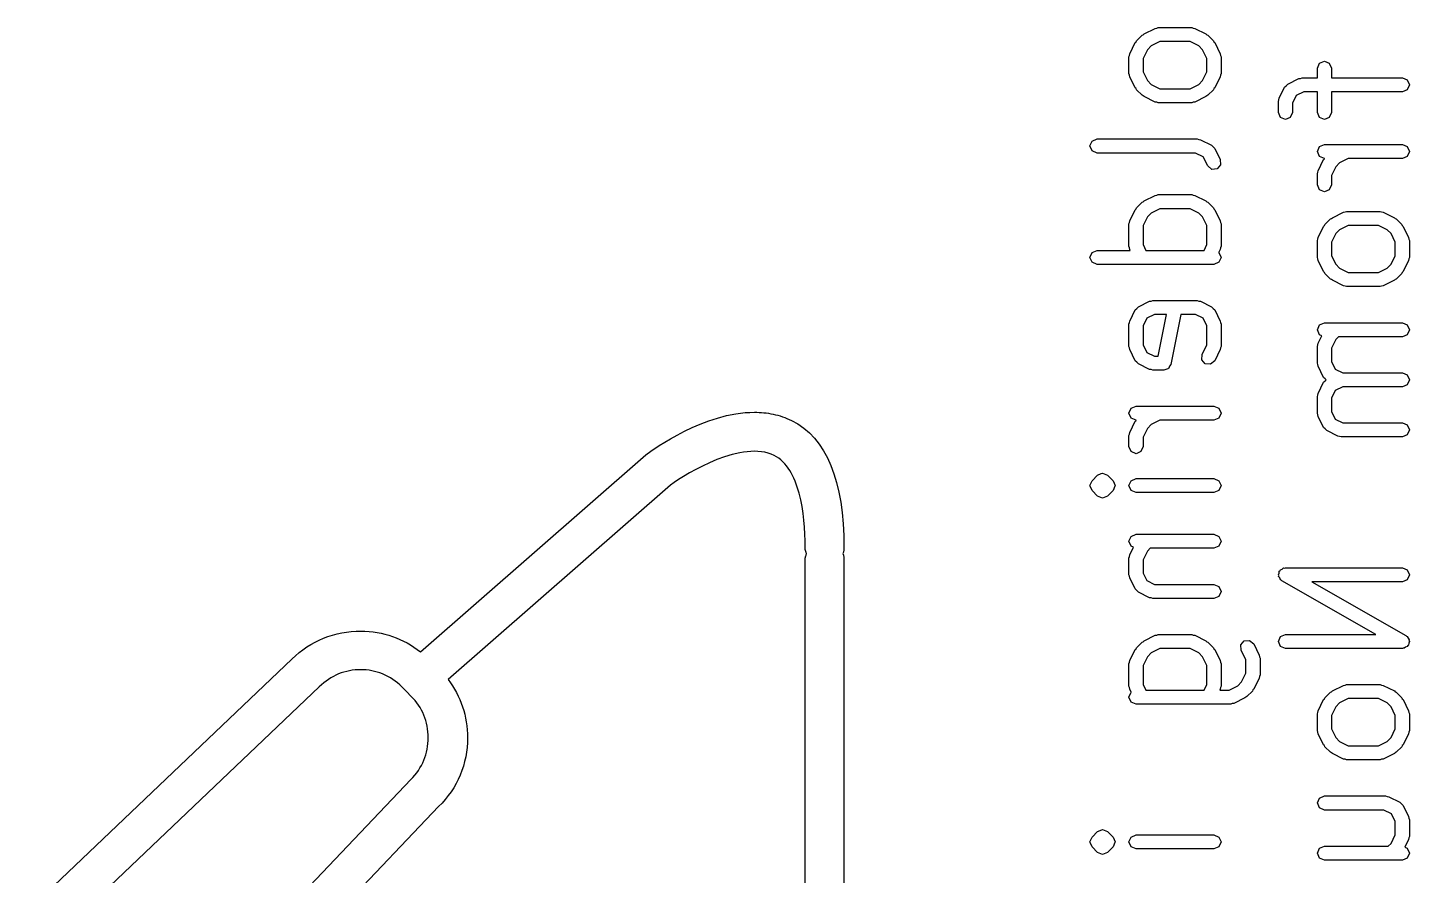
# Model space of a CAD drawing. Extents: x 101.3 to 159.9, y -98.9 to -67.7.
# Drawn here: x 153.76 to 159.67, y -84.44 to -80.81 of the extents above; entities that cross this region are included whole.
import ezdxf

# ---------------------------------------------------------------- set-up
doc = ezdxf.new("R2010")
doc.units = 0
doc.layers.add('BLACK', color=7, linetype='CONTINUOUS')

msp = doc.modelspace()

# ---------------------------------------------------------------- linework, layer by layer
at = {"layer": 'BLACK', "linetype": 'CONTINUOUS'}
for p, q in [((158.499952, -80.866884), (158.523761, -80.843074)), ((158.523761, -80.843074), (158.528323, -80.841184)), ((158.528323, -80.841184), (158.531559, -80.837454)), ((158.531559, -80.837454), (158.579177, -80.813645)), ((158.579177, -80.813645), (158.586143, -80.81315)), ((158.586143, -80.81315), (158.592594, -80.810478)), ((158.592594, -80.810478), (158.735451, -80.810478)), ((158.735451, -80.810478), (158.741902, -80.81315)), ((158.741902, -80.81315), (158.748867, -80.813645)), ((158.748867, -80.813645), (158.796486, -80.837454)), ((158.796486, -80.837454), (158.799721, -80.841184)), ((158.799721, -80.841184), (158.804283, -80.843074)), ((158.804283, -80.843074), (158.828093, -80.866883)), ((158.470523, -80.9223), (158.494332, -80.874681)), ((158.494332, -80.874681), (158.498062, -80.871445)), ((158.498062, -80.871445), (158.499952, -80.866884)), ((158.562746, -80.888942), (158.545821, -80.905866)), ((158.599676, -80.870478), (158.562746, -80.888942)), ((158.728369, -80.870478), (158.599676, -80.870478)), ((158.7653, -80.888943), (158.728369, -80.870478)), ((158.782224, -80.905868), (158.7653, -80.888943)), ((158.828093, -80.866883), (158.829982, -80.871445)), ((158.829982, -80.871445), (158.833713, -80.874681)), ((158.833713, -80.874681), (158.857522, -80.922299)), ((158.467356, -80.935716), (158.470028, -80.929264)), ((158.467356, -81.007144), (158.467356, -80.935716)), ((158.470028, -80.929264), (158.470523, -80.9223)), ((158.545821, -80.905866), (158.527356, -80.942798)), ((158.527356, -80.942798), (158.527356, -81.000062)), ((158.800689, -80.942797), (158.782224, -80.905868)), ((158.800689, -81.000062), (158.800689, -80.942797)), ((158.857522, -80.922299), (158.858016, -80.929265)), ((158.858016, -80.929265), (158.860689, -80.935716)), ((158.860689, -80.935716), (158.860689, -81.007144)), ((159.272356, -80.983336), (159.281143, -80.962123)), ((159.281143, -80.962123), (159.302356, -80.953336)), ((159.302356, -80.953336), (159.323569, -80.962123)), ((159.323569, -80.962123), (159.332356, -80.983336)), ((158.470028, -81.013595), (158.467356, -81.007144)), ((158.470523, -81.02056), (158.470028, -81.013595)), ((158.494332, -81.068179), (158.470523, -81.02056)), ((158.527356, -81.000062), (158.545821, -81.036993)), ((158.782224, -81.036991), (158.800689, -81.000062)), ((158.857522, -81.020561), (158.833713, -81.068179)), ((158.858016, -81.013594), (158.857522, -81.020561)), ((158.860689, -81.007144), (158.858016, -81.013594)), ((159.272356, -81.024764), (159.272356, -80.983336)), ((159.332356, -80.983336), (159.332356, -81.024764)), ((158.498062, -81.071414), (158.494332, -81.068179)), ((158.499952, -81.075976), (158.498062, -81.071414)), ((158.523761, -81.099786), (158.499952, -81.075976)), ((158.545821, -81.036993), (158.562746, -81.053917)), ((158.562746, -81.053917), (158.599676, -81.072382)), ((158.599676, -81.072382), (158.728369, -81.072382)), ((158.728369, -81.072382), (158.7653, -81.053916)), ((158.7653, -81.053916), (158.782224, -81.036991)), ((158.828093, -81.075977), (158.804283, -81.099786)), ((158.829982, -81.071414), (158.828093, -81.075977)), ((158.833713, -81.068179), (158.829982, -81.071414)), ((159.108856, -81.112776), (159.132666, -81.065157)), ((159.132666, -81.065157), (159.139849, -81.058927)), ((159.139849, -81.058927), (159.146082, -81.051741)), ((159.146082, -81.051741), (159.193701, -81.027931)), ((159.193701, -81.027931), (159.200667, -81.027436)), ((159.200667, -81.027436), (159.207118, -81.024764)), ((159.207118, -81.024764), (159.272356, -81.024764)), ((159.332356, -81.024764), (159.635689, -81.024764)), ((159.635689, -81.024764), (159.656902, -81.033551)), ((159.656902, -81.075977), (159.635689, -81.084764)), ((159.656902, -81.033551), (159.665689, -81.054764)), ((159.665689, -81.054764), (159.656902, -81.075977)), ((158.528323, -81.101675), (158.523761, -81.099786)), ((158.531559, -81.105406), (158.528323, -81.101675)), ((158.579177, -81.129215), (158.531559, -81.105406)), ((158.586143, -81.129709), (158.579177, -81.129215)), ((158.592594, -81.132382), (158.586143, -81.129709)), ((158.735451, -81.132382), (158.592594, -81.132382)), ((158.741902, -81.129709), (158.735451, -81.132382)), ((158.748867, -81.129215), (158.741902, -81.129709)), ((158.796486, -81.105406), (158.748867, -81.129215)), ((158.799721, -81.101675), (158.796486, -81.105406)), ((158.804283, -81.099786), (158.799721, -81.101675)), ((159.105689, -81.126193), (159.108361, -81.119742)), ((159.105689, -81.173812), (159.105689, -81.126193)), ((159.108361, -81.119742), (159.108856, -81.112776)), ((159.181859, -81.100934), (159.165689, -81.133276)), ((159.165689, -81.133276), (159.165689, -81.173812)), ((159.214201, -81.084764), (159.181859, -81.100934)), ((159.272356, -81.084764), (159.214201, -81.084764)), ((159.272356, -81.173812), (159.272356, -81.084764)), ((159.635689, -81.084764), (159.332356, -81.084764)), ((159.332356, -81.084764), (159.332356, -81.173812)), ((159.114476, -81.195025), (159.105689, -81.173812)), ((159.135689, -81.203812), (159.114476, -81.195025)), ((159.156902, -81.195025), (159.135689, -81.203812)), ((159.165689, -81.173812), (159.156902, -81.195025)), ((159.281143, -81.195025), (159.272356, -81.173812)), ((159.302356, -81.203812), (159.281143, -81.195025)), ((159.323569, -81.195025), (159.302356, -81.203812)), ((159.332356, -81.173812), (159.323569, -81.195025)), ((158.300689, -81.316668), (158.309476, -81.295455)), ((158.309476, -81.337881), (158.300689, -81.316668)), ((158.309476, -81.295455), (158.330689, -81.286668)), ((158.330689, -81.286668), (158.75926, -81.286668)), ((158.75926, -81.286668), (158.765711, -81.28934)), ((158.765711, -81.28934), (158.772676, -81.289835)), ((158.772676, -81.289835), (158.820297, -81.313645)), ((158.820297, -81.313645), (158.82653, -81.320832)), ((159.281143, -81.319265), (159.302356, -81.310478)), ((159.302356, -81.310478), (159.635689, -81.310478)), ((159.635689, -81.310478), (159.656902, -81.319265)), ((158.330689, -81.346668), (158.309476, -81.337881)), ((158.752178, -81.346668), (158.330689, -81.346668)), ((158.784519, -81.362838), (158.752178, -81.346668)), ((158.803856, -81.401513), (158.784519, -81.362838)), ((158.82653, -81.320832), (158.833713, -81.327062)), ((158.833713, -81.327062), (158.857522, -81.37468)), ((158.857522, -81.37468), (158.859149, -81.397584)), ((159.272356, -81.340478), (159.281143, -81.319265)), ((159.281143, -81.361691), (159.272356, -81.340478)), ((159.275523, -81.4223), (159.299332, -81.374681)), ((159.302356, -81.370478), (159.281143, -81.361691)), ((159.299332, -81.374681), (159.303061, -81.371446)), ((159.303463, -81.370478), (159.302356, -81.370478)), ((159.303061, -81.371446), (159.303463, -81.370478)), ((159.404677, -81.370478), (159.367744, -81.388944)), ((159.635689, -81.370478), (159.404677, -81.370478)), ((159.656902, -81.361691), (159.635689, -81.370478)), ((159.656902, -81.319265), (159.665689, -81.340478)), ((159.665689, -81.340478), (159.656902, -81.361691)), ((158.821202, -81.416557), (158.803856, -81.401513)), ((158.844105, -81.41493), (158.821202, -81.416557)), ((158.859149, -81.397584), (158.844105, -81.41493)), ((159.272356, -81.435716), (159.275028, -81.429264)), ((159.272356, -81.483335), (159.272356, -81.435716)), ((159.275028, -81.429264), (159.275523, -81.4223)), ((159.350821, -81.405868), (159.332356, -81.442798)), ((159.367744, -81.388944), (159.350821, -81.405868)), ((159.281143, -81.504548), (159.272356, -81.483335)), ((159.332356, -81.483335), (159.323569, -81.504548)), ((159.332356, -81.442798), (159.332356, -81.483335)), ((158.528323, -81.55547), (158.531559, -81.55174)), ((158.531559, -81.55174), (158.579177, -81.527931)), ((158.579177, -81.527931), (158.586143, -81.527436)), ((158.586143, -81.527436), (158.592594, -81.524764)), ((158.592594, -81.524764), (158.735451, -81.524764)), ((158.735451, -81.524764), (158.741902, -81.527436)), ((158.741902, -81.527436), (158.748867, -81.527931)), ((158.748867, -81.527931), (158.796486, -81.55174)), ((158.796486, -81.55174), (158.799721, -81.55547)), ((159.302356, -81.513335), (159.281143, -81.504548)), ((159.323569, -81.504548), (159.302356, -81.513335)), ((158.470523, -81.636586), (158.494332, -81.588967)), ((158.494332, -81.588967), (158.498062, -81.585731)), ((158.498062, -81.585731), (158.499952, -81.58117)), ((158.499952, -81.58117), (158.523761, -81.55736)), ((158.523761, -81.55736), (158.528323, -81.55547)), ((158.562746, -81.603228), (158.545821, -81.620152)), ((158.599676, -81.584764), (158.562746, -81.603228)), ((158.728369, -81.584764), (158.599676, -81.584764)), ((158.7653, -81.603229), (158.728369, -81.584764)), ((158.782224, -81.620154), (158.7653, -81.603229)), ((158.799721, -81.55547), (158.804283, -81.55736)), ((158.804283, -81.55736), (158.828093, -81.581169)), ((158.828093, -81.581169), (158.829982, -81.585731)), ((158.829982, -81.585731), (158.833713, -81.588967)), ((158.833713, -81.588967), (158.857522, -81.636585)), ((159.336559, -81.623169), (159.384177, -81.59936)), ((159.384177, -81.59936), (159.391143, -81.598865)), ((159.391143, -81.598865), (159.397594, -81.596193)), ((159.397594, -81.596193), (159.540451, -81.596193)), ((159.540451, -81.596193), (159.546902, -81.598865)), ((159.546902, -81.598865), (159.553867, -81.59936)), ((159.553867, -81.59936), (159.601486, -81.623169)), ((158.467356, -81.650002), (158.470028, -81.64355)), ((158.467356, -81.74524), (158.467356, -81.650002)), ((158.470028, -81.64355), (158.470523, -81.636586)), ((158.545821, -81.620152), (158.527356, -81.657084)), ((158.527356, -81.657084), (158.527356, -81.738158)), ((158.800689, -81.657083), (158.782224, -81.620154)), ((158.800689, -81.738158), (158.800689, -81.657083)), ((158.857522, -81.636585), (158.858016, -81.643551)), ((158.858016, -81.643551), (158.860689, -81.650002)), ((158.860689, -81.650002), (158.860689, -81.74524)), ((159.275523, -81.708015), (159.299332, -81.660396)), ((159.299332, -81.660396), (159.303062, -81.65716)), ((159.303062, -81.65716), (159.304952, -81.652599)), ((159.304952, -81.652599), (159.328761, -81.628789)), ((159.328761, -81.628789), (159.333323, -81.626899)), ((159.333323, -81.626899), (159.336559, -81.623169)), ((159.404676, -81.656193), (159.367746, -81.674657)), ((159.533369, -81.656193), (159.404676, -81.656193)), ((159.5703, -81.674658), (159.533369, -81.656193)), ((159.601486, -81.623169), (159.604721, -81.626899)), ((159.604721, -81.626899), (159.609283, -81.628789)), ((159.609283, -81.628789), (159.633093, -81.652598)), ((159.633093, -81.652598), (159.634982, -81.65716)), ((159.634982, -81.65716), (159.638713, -81.660396)), ((159.638713, -81.660396), (159.662522, -81.708014)), ((159.272356, -81.721431), (159.275028, -81.714979)), ((159.272356, -81.792859), (159.272356, -81.721431)), ((159.275028, -81.714979), (159.275523, -81.708015)), ((159.350821, -81.691581), (159.332356, -81.728513)), ((159.332356, -81.728513), (159.332356, -81.785777)), ((159.367746, -81.674657), (159.350821, -81.691581)), ((159.587224, -81.691583), (159.5703, -81.674658)), ((159.605689, -81.728512), (159.587224, -81.691583)), ((159.605689, -81.785777), (159.605689, -81.728512)), ((159.662522, -81.708014), (159.663016, -81.71498)), ((159.663016, -81.71498), (159.665689, -81.721431)), ((159.665689, -81.721431), (159.665689, -81.792859)), ((158.300689, -81.792859), (158.309476, -81.771646)), ((158.309476, -81.771646), (158.330689, -81.762859)), ((158.330689, -81.762859), (158.472624, -81.762859)), ((158.470028, -81.751691), (158.467356, -81.74524)), ((158.470523, -81.758656), (158.470028, -81.751691)), ((158.472624, -81.762859), (158.470523, -81.758656)), ((158.527356, -81.738158), (158.539706, -81.762859)), ((158.539706, -81.762859), (158.788339, -81.762859)), ((158.788339, -81.762859), (158.800689, -81.738158)), ((158.857522, -81.758657), (158.851177, -81.771345)), ((158.851177, -81.771345), (158.851902, -81.771646)), ((158.851902, -81.771646), (158.860689, -81.792859)), ((158.858016, -81.75169), (158.857522, -81.758657)), ((158.860689, -81.74524), (158.858016, -81.75169)), ((159.332356, -81.785777), (159.350821, -81.822708)), ((159.587224, -81.822706), (159.605689, -81.785777)), ((158.309476, -81.814072), (158.300689, -81.792859)), ((158.330689, -81.822859), (158.309476, -81.814072)), ((158.830689, -81.822859), (158.330689, -81.822859)), ((158.851902, -81.814072), (158.830689, -81.822859)), ((158.860689, -81.792859), (158.851902, -81.814072)), ((159.275028, -81.79931), (159.272356, -81.792859)), ((159.275523, -81.806275), (159.275028, -81.79931)), ((159.299332, -81.853894), (159.275523, -81.806275)), ((159.350821, -81.822708), (159.367746, -81.839632)), ((159.367746, -81.839632), (159.404676, -81.858097)), ((159.533369, -81.858097), (159.5703, -81.839631)), ((159.5703, -81.839631), (159.587224, -81.822706)), ((159.662522, -81.806276), (159.638713, -81.853894)), ((159.663016, -81.799309), (159.662522, -81.806276)), ((159.665689, -81.792859), (159.663016, -81.799309)), ((159.303062, -81.857129), (159.299332, -81.853894)), ((159.304952, -81.861691), (159.303062, -81.857129)), ((159.328761, -81.885501), (159.304952, -81.861691)), ((159.333323, -81.88739), (159.328761, -81.885501)), ((159.336559, -81.891121), (159.333323, -81.88739)), ((159.384177, -81.91493), (159.336559, -81.891121)), ((159.404676, -81.858097), (159.533369, -81.858097)), ((159.601486, -81.891121), (159.553867, -81.91493)), ((159.604721, -81.88739), (159.601486, -81.891121)), ((159.609283, -81.885501), (159.604721, -81.88739)), ((159.633093, -81.861692), (159.609283, -81.885501)), ((159.634982, -81.857129), (159.633093, -81.861692)), ((159.638713, -81.853894), (159.634982, -81.857129)), ((159.391143, -81.915424), (159.384177, -81.91493)), ((159.397594, -81.918097), (159.391143, -81.915424)), ((159.540451, -81.918097), (159.397594, -81.918097)), ((159.546902, -81.915424), (159.540451, -81.918097)), ((159.553867, -81.91493), (159.546902, -81.915424)), ((158.470523, -82.065157), (158.494332, -82.017538)), ((158.494332, -82.017538), (158.501517, -82.011306)), ((158.501517, -82.011306), (158.507749, -82.004121)), ((158.507749, -82.004121), (158.555367, -81.980312)), ((158.555367, -81.980312), (158.562333, -81.979817)), ((158.562333, -81.979817), (158.568784, -81.977145)), ((158.568784, -81.977145), (158.75926, -81.977145)), ((158.75926, -81.977145), (158.765711, -81.979817)), ((158.765711, -81.979817), (158.772676, -81.980312)), ((158.772676, -81.980312), (158.820296, -82.004121)), ((158.820296, -82.004121), (158.826527, -82.011306)), ((158.826527, -82.011306), (158.833713, -82.017538)), ((158.833713, -82.017538), (158.857522, -82.065156)), ((158.467356, -82.078573), (158.470028, -82.072121)), ((158.467356, -82.173811), (158.467356, -82.078573)), ((158.470028, -82.072121), (158.470523, -82.065157)), ((158.543526, -82.053314), (158.527356, -82.085655)), ((158.527356, -82.085655), (158.527356, -82.166729)), ((158.575866, -82.037145), (158.543526, -82.053314)), ((158.627428, -82.037145), (158.575866, -82.037145)), ((158.591809, -82.21524), (158.627428, -82.037145)), ((158.688616, -82.037145), (158.64582, -82.251123)), ((158.752178, -82.037145), (158.688616, -82.037145)), ((158.784519, -82.053314), (158.752178, -82.037145)), ((158.800689, -82.085654), (158.784519, -82.053314)), ((158.800689, -82.166729), (158.800689, -82.085654)), ((158.857522, -82.065156), (158.858016, -82.072122)), ((158.858016, -82.072122), (158.860689, -82.078573)), ((158.860689, -82.078573), (158.860689, -82.173811)), ((159.272356, -82.102383), (159.281143, -82.08117)), ((159.281143, -82.08117), (159.302356, -82.072383)), ((159.302356, -82.072383), (159.635689, -82.072383)), ((159.635689, -82.072383), (159.656902, -82.08117)), ((159.656902, -82.08117), (159.665689, -82.102383)), ((159.281143, -82.123596), (159.272356, -82.102383)), ((159.275523, -82.160396), (159.291729, -82.127981)), ((159.291729, -82.127981), (159.281143, -82.123596)), ((159.350821, -82.143962), (159.332356, -82.180894)), ((159.362402, -82.132383), (159.350821, -82.143962)), ((159.635689, -82.132383), (159.362402, -82.132383)), ((159.656902, -82.123596), (159.635689, -82.132383)), ((159.665689, -82.102383), (159.656902, -82.123596)), ((158.470028, -82.180262), (158.467356, -82.173811)), ((158.470523, -82.187227), (158.470028, -82.180262)), ((158.494332, -82.234846), (158.470523, -82.187227)), ((158.527356, -82.166729), (158.543526, -82.199069)), ((158.543526, -82.199069), (158.575867, -82.21524)), ((158.780047, -82.208014), (158.800689, -82.166729)), ((158.857522, -82.187228), (158.833713, -82.234846)), ((158.858016, -82.180261), (158.857522, -82.187228)), ((158.860689, -82.173811), (158.858016, -82.180261)), ((159.272356, -82.173812), (159.275028, -82.16736)), ((159.272356, -82.24524), (159.272356, -82.173812)), ((159.275028, -82.16736), (159.275523, -82.160396)), ((159.332356, -82.180894), (159.332356, -82.238158)), ((158.501514, -82.241075), (158.494332, -82.234846)), ((158.507748, -82.248263), (158.501514, -82.241075)), ((158.555367, -82.272073), (158.507748, -82.248263)), ((158.575867, -82.21524), (158.591809, -82.21524)), ((158.640959, -82.25838), (158.637616, -82.266453)), ((158.64582, -82.251123), (158.640959, -82.25838)), ((158.77842, -82.230917), (158.780047, -82.208014)), ((158.793464, -82.248263), (158.77842, -82.230917)), ((158.816367, -82.24989), (158.793464, -82.248263)), ((158.833713, -82.234846), (158.816367, -82.24989)), ((159.275028, -82.251691), (159.272356, -82.24524)), ((159.275523, -82.258656), (159.275028, -82.251691)), ((159.299332, -82.306275), (159.275523, -82.258656)), ((159.332356, -82.238158), (159.348526, -82.270498)), ((158.562333, -82.272567), (158.555367, -82.272073)), ((158.568784, -82.27524), (158.562333, -82.272567)), ((158.616403, -82.27524), (158.568784, -82.27524)), ((158.624475, -82.271896), (158.616403, -82.27524)), ((158.633044, -82.270201), (158.624475, -82.271896)), ((158.634762, -82.267635), (158.633044, -82.270201)), ((158.637616, -82.266453), (158.634762, -82.267635)), ((159.306514, -82.312504), (159.299332, -82.306275)), ((159.299332, -82.327062), (159.306517, -82.32083)), ((159.310126, -82.316668), (159.306514, -82.312504)), ((159.306517, -82.32083), (159.310126, -82.316668)), ((159.348526, -82.270498), (159.380867, -82.286669)), ((159.380867, -82.286669), (159.635689, -82.286669)), ((159.635689, -82.286669), (159.656902, -82.295456)), ((159.656902, -82.295456), (159.665689, -82.316669)), ((159.665689, -82.316669), (159.656902, -82.337882)), ((159.275028, -82.381645), (159.275523, -82.374681)), ((159.275523, -82.374681), (159.299332, -82.327062)), ((159.348526, -82.362838), (159.332356, -82.395179)), ((159.380866, -82.346669), (159.348526, -82.362838)), ((159.635689, -82.346669), (159.380866, -82.346669)), ((159.656902, -82.337882), (159.635689, -82.346669)), ((158.467356, -82.459525), (158.476143, -82.438312)), ((158.476143, -82.438312), (158.497356, -82.429525)), ((158.497356, -82.429525), (158.830689, -82.429525)), ((158.830689, -82.429525), (158.851902, -82.438312)), ((158.851902, -82.438312), (158.860689, -82.459525)), ((159.272356, -82.388097), (159.275028, -82.381645)), ((159.272356, -82.459526), (159.272356, -82.388097)), ((159.332356, -82.395179), (159.332356, -82.452444)), ((156.635152, -82.506075), (156.671507, -82.49228)), ((156.671507, -82.49228), (156.709153, -82.480047)), ((156.709153, -82.480047), (156.747815, -82.469798)), ((156.747815, -82.469798), (156.787221, -82.461956)), ((156.787221, -82.461956), (156.827099, -82.456941)), ((156.827099, -82.456941), (156.847129, -82.455626)), ((156.847129, -82.455626), (156.867175, -82.455176)), ((156.867175, -82.455176), (156.876934, -82.455301)), ((156.876934, -82.455301), (156.886756, -82.455678)), ((156.886756, -82.455678), (156.896631, -82.456313)), ((156.896631, -82.456313), (156.906548, -82.45721)), ((156.906548, -82.45721), (156.916496, -82.458374)), ((156.916496, -82.458374), (156.926465, -82.459808)), ((156.926465, -82.459808), (156.936442, -82.461519)), ((156.936442, -82.461519), (156.946418, -82.463511)), ((156.946418, -82.463511), (156.956381, -82.465787)), ((156.956381, -82.465787), (156.966322, -82.468354)), ((156.966322, -82.468354), (156.976228, -82.471215)), ((156.976228, -82.471215), (156.986089, -82.474375)), ((156.986089, -82.474375), (156.995894, -82.477839)), ((156.995894, -82.477839), (157.005633, -82.481612)), ((157.005633, -82.481612), (157.015294, -82.485697)), ((157.015294, -82.485697), (157.024867, -82.490101)), ((157.024867, -82.490101), (157.052152, -82.505454)), ((158.476143, -82.480738), (158.467356, -82.459525)), ((158.470523, -82.541347), (158.494332, -82.493728)), ((158.497356, -82.489525), (158.476143, -82.480738)), ((158.494332, -82.493728), (158.498061, -82.490493)), ((158.498463, -82.489525), (158.497356, -82.489525)), ((158.498061, -82.490493), (158.498463, -82.489525)), ((158.599677, -82.489525), (158.562744, -82.507991)), ((158.830689, -82.489525), (158.599677, -82.489525)), ((158.851902, -82.480738), (158.830689, -82.489525)), ((158.860689, -82.459525), (158.851902, -82.480738)), ((159.275028, -82.465977), (159.272356, -82.459526)), ((159.275523, -82.472942), (159.275028, -82.465977)), ((159.299332, -82.520561), (159.275523, -82.472942)), ((159.332356, -82.452444), (159.348526, -82.484784)), ((159.348526, -82.484784), (159.380867, -82.500955)), ((156.508086, -82.568451), (156.536553, -82.552621)), ((156.536553, -82.552621), (156.567402, -82.536668)), ((156.567402, -82.536668), (156.600359, -82.521012)), ((156.600359, -82.521012), (156.635152, -82.506075)), ((157.052152, -82.505454), (157.077655, -82.523329)), ((157.077655, -82.523329), (157.101378, -82.543719)), ((157.101378, -82.543719), (157.123325, -82.566615)), ((158.467356, -82.554763), (158.470028, -82.548311)), ((158.467356, -82.602382), (158.467356, -82.554763)), ((158.470028, -82.548311), (158.470523, -82.541347)), ((158.545821, -82.524915), (158.527356, -82.561845)), ((158.562744, -82.507991), (158.545821, -82.524915)), ((159.306514, -82.52679), (159.299332, -82.520561)), ((159.312748, -82.533978), (159.306514, -82.52679)), ((159.360367, -82.557788), (159.312748, -82.533978)), ((159.367333, -82.558282), (159.360367, -82.557788)), ((159.373784, -82.560955), (159.367333, -82.558282)), ((159.380867, -82.500955), (159.635689, -82.500955)), ((159.635689, -82.500955), (159.656902, -82.509742)), ((159.656902, -82.552168), (159.635689, -82.560955)), ((159.656902, -82.509742), (159.665689, -82.530955)), ((159.665689, -82.530955), (159.656902, -82.552168)), ((156.423485, -82.622095), (156.459386, -82.598051)), ((156.459386, -82.598051), (156.508086, -82.568451)), ((157.123325, -82.566615), (157.143498, -82.592011)), ((157.143498, -82.592011), (157.1619, -82.619898)), ((158.476143, -82.623595), (158.467356, -82.602382)), ((158.527356, -82.602382), (158.518569, -82.623595)), ((158.527356, -82.561845), (158.527356, -82.602382)), ((159.635689, -82.560955), (159.373784, -82.560955)), ((155.439483, -83.479643), (156.402567, -82.637209)), ((156.402567, -82.637209), (156.423485, -82.622095)), ((156.674961, -82.670996), (156.64458, -82.685156)), ((156.706441, -82.657846), (156.674961, -82.670996)), ((156.738628, -82.646135), (156.706441, -82.657846)), ((156.771129, -82.636291), (156.738628, -82.646135)), ((156.803553, -82.628741), (156.771129, -82.636291)), ((156.819614, -82.62596), (156.803553, -82.628741)), ((156.835508, -82.623913), (156.819614, -82.62596)), ((156.851186, -82.622654), (156.835508, -82.623913)), ((156.8666, -82.622236), (156.851186, -82.622654)), ((156.881701, -82.622712), (156.8666, -82.622236)), ((156.896438, -82.624136), (156.881701, -82.622712)), ((156.910765, -82.626562), (156.896438, -82.624136)), ((156.92463, -82.630043), (156.910765, -82.626562)), ((156.937986, -82.634632), (156.92463, -82.630043)), ((156.950783, -82.640384), (156.937986, -82.634632)), ((156.960754, -82.645931), (156.950783, -82.640384)), ((156.970233, -82.652235), (156.960754, -82.645931)), ((156.979233, -82.659262), (156.970233, -82.652235)), ((156.987765, -82.66698), (156.979233, -82.659262)), ((156.995841, -82.675359), (156.987765, -82.66698)), ((157.003471, -82.684365), (156.995841, -82.675359)), ((157.1619, -82.619898), (157.178535, -82.650268)), ((157.178535, -82.650268), (157.193406, -82.683114)), ((158.497356, -82.632382), (158.476143, -82.623595)), ((158.518569, -82.623595), (158.497356, -82.632382)), ((156.563955, -82.729423), (156.541893, -82.743348)), ((156.588685, -82.714798), (156.563955, -82.729423)), ((156.61569, -82.6999), (156.588685, -82.714798)), ((156.64458, -82.685156), (156.61569, -82.6999)), ((157.010668, -82.693966), (157.003471, -82.684365)), ((157.017442, -82.704132), (157.010668, -82.693966)), ((157.023805, -82.714829), (157.017442, -82.704132)), ((157.02977, -82.726026), (157.023805, -82.714829)), ((157.035346, -82.73769), (157.02977, -82.726026)), ((157.193406, -82.683114), (157.206516, -82.718429)), ((157.206516, -82.718429), (157.217868, -82.756203)), ((158.309476, -82.747835), (158.333286, -82.724026)), ((158.333286, -82.724026), (158.348286, -82.717813)), ((158.348286, -82.717813), (158.354499, -82.71524)), ((158.354499, -82.71524), (158.3545, -82.71524)), ((158.3545, -82.71524), (158.375713, -82.724027)), ((158.375713, -82.724027), (158.375713, -82.724028)), ((158.375713, -82.724028), (158.399519, -82.747834)), ((156.507342, -82.767383), (155.558017, -83.598175)), ((156.522891, -82.756144), (156.507342, -82.767383)), ((156.541893, -82.743348), (156.522891, -82.756144)), ((157.040545, -82.749791), (157.035346, -82.73769)), ((157.049861, -82.775172), (157.040545, -82.749791)), ((157.057807, -82.801912), (157.049861, -82.775172)), ((157.217868, -82.756203), (157.227465, -82.796431)), ((158.300689, -82.769049), (158.309476, -82.747836)), ((158.301765, -82.771646), (158.300689, -82.769049)), ((158.309475, -82.790262), (158.301765, -82.771646)), ((158.309476, -82.790262), (158.309475, -82.790262)), ((158.309476, -82.747836), (158.309476, -82.747835)), ((158.333285, -82.814072), (158.309476, -82.790262)), ((158.399522, -82.790262), (158.375713, -82.814072)), ((158.399519, -82.747834), (158.399521, -82.747835)), ((158.399521, -82.747835), (158.399521, -82.747836)), ((158.399521, -82.747836), (158.408308, -82.769049)), ((158.407232, -82.771646), (158.399522, -82.790262)), ((158.408308, -82.769049), (158.407232, -82.771646)), ((158.467356, -82.769049), (158.476143, -82.747836)), ((158.476143, -82.790262), (158.467356, -82.769049)), ((158.476143, -82.747836), (158.497356, -82.739049)), ((158.497356, -82.799049), (158.476143, -82.790262)), ((158.497356, -82.739049), (158.830689, -82.739049)), ((158.830689, -82.739049), (158.851902, -82.747836)), ((158.851902, -82.790262), (158.830689, -82.799049)), ((158.851902, -82.747836), (158.860689, -82.769049)), ((158.860689, -82.769049), (158.851902, -82.790262)), ((157.064476, -82.829756), (157.057807, -82.801912)), ((157.06996, -82.858448), (157.064476, -82.829756)), ((157.227465, -82.796431), (157.23531, -82.839103)), ((157.23531, -82.839103), (157.241406, -82.884212)), ((158.333286, -82.814073), (158.333285, -82.814072)), ((158.3545, -82.822859), (158.333286, -82.814073)), ((158.375713, -82.814072), (158.3545, -82.822859)), ((158.830689, -82.799049), (158.497356, -82.799049)), ((157.074348, -82.887732), (157.06996, -82.858448)), ((157.077734, -82.917353), (157.074348, -82.887732)), ((157.241406, -82.884212), (157.245757, -82.93175)), ((157.080208, -82.947054), (157.077734, -82.917353)), ((157.081862, -82.976581), (157.080208, -82.947054)), ((157.245757, -82.93175), (157.248365, -82.98171)), ((157.082787, -83.005676), (157.081862, -82.976581)), ((157.083075, -83.034084), (157.082787, -83.005676)), ((157.248365, -82.98171), (157.249233, -83.034084)), ((158.467356, -83.007144), (158.476143, -82.985931)), ((158.476143, -83.028357), (158.467356, -83.007144)), ((158.476143, -82.985931), (158.497356, -82.977144)), ((158.486729, -83.032742), (158.476143, -83.028357)), ((158.497356, -82.977144), (158.830689, -82.977144)), ((158.830689, -82.977144), (158.851902, -82.985931)), ((158.851902, -83.028357), (158.830689, -83.037144)), ((158.851902, -82.985931), (158.860689, -83.007144)), ((158.860689, -83.007144), (158.851902, -83.028357)), ((157.083111, -83.035869), (157.083075, -83.034084)), ((157.083075, -83.085942), (157.083111, -83.084355)), ((157.083075, -86.983783), (157.083075, -83.085942)), ((157.083218, -83.03765), (157.083111, -83.035869)), ((157.083111, -83.084355), (157.083218, -83.082765)), ((157.083389, -83.039421), (157.083218, -83.03765)), ((157.083218, -83.082765), (157.083389, -83.081173)), ((157.083621, -83.041178), (157.083389, -83.039421)), ((157.083389, -83.081173), (157.083621, -83.079576)), ((157.083908, -83.042917), (157.083621, -83.041178)), ((157.083621, -83.079576), (157.083908, -83.077972)), ((157.084247, -83.044632), (157.083908, -83.042917)), ((157.083908, -83.077972), (157.084247, -83.076361)), ((157.084632, -83.04632), (157.084247, -83.044632)), ((157.084247, -83.076361), (157.084632, -83.074741)), ((157.085059, -83.047975), (157.084632, -83.04632)), ((157.084632, -83.074741), (157.085059, -83.07311)), ((157.085524, -83.049592), (157.085059, -83.047975)), ((157.085059, -83.07311), (157.086021, -83.069809)), ((157.086021, -83.051168), (157.085524, -83.049592)), ((157.086545, -83.052697), (157.086021, -83.051168)), ((157.086021, -83.069809), (157.087093, -83.066446)), ((157.087093, -83.054176), (157.086545, -83.052697)), ((157.088241, -83.05696), (157.087093, -83.054176)), ((157.087093, -83.066446), (157.089425, -83.059483)), ((157.089425, -83.059483), (157.088241, -83.05696)), ((157.24579, -83.05696), (157.245, -83.059484)), ((157.245, -83.059484), (157.246555, -83.065851)), ((157.246555, -83.054176), (157.24579, -83.05696)), ((157.24727, -83.051168), (157.246555, -83.054176)), ((157.246555, -83.065851), (157.24727, -83.069065)), ((157.247911, -83.047975), (157.24727, -83.051168)), ((157.24727, -83.069065), (157.247911, -83.072316)), ((157.248195, -83.04632), (157.247911, -83.047975)), ((157.247911, -83.072316), (157.248452, -83.075618)), ((157.248452, -83.044632), (157.248195, -83.04632)), ((157.248678, -83.042917), (157.248452, -83.044632)), ((157.248452, -83.075618), (157.24887, -83.078981)), ((157.24887, -83.041178), (157.248678, -83.042917)), ((157.249024, -83.039421), (157.24887, -83.041178)), ((157.24887, -83.078981), (157.249024, -83.080689)), ((157.249138, -83.03765), (157.249024, -83.039421)), ((157.249024, -83.080689), (157.249138, -83.082418)), ((157.249209, -83.035869), (157.249138, -83.03765)), ((157.249138, -83.082418), (157.249209, -83.084169)), ((157.249233, -83.034084), (157.249209, -83.035869)), ((157.249209, -83.084169), (157.249233, -83.085942)), ((157.249233, -83.085942), (157.249233, -86.983783)), ((158.467356, -83.078573), (158.470028, -83.072121)), ((158.467356, -83.150001), (158.467356, -83.078573)), ((158.470028, -83.072121), (158.470523, -83.065157)), ((158.470523, -83.065157), (158.486729, -83.032742)), ((158.545821, -83.048723), (158.527356, -83.085655)), ((158.527356, -83.085655), (158.527356, -83.142919)), ((158.557402, -83.037144), (158.545821, -83.048723)), ((158.830689, -83.037144), (158.557402, -83.037144)), ((158.527356, -83.142919), (158.543526, -83.175259)), ((159.105689, -83.150002), (159.108662, -83.142824)), ((159.108662, -83.142824), (159.109642, -83.135118)), ((159.109642, -83.135118), (159.112899, -83.132595)), ((159.112899, -83.132595), (159.114476, -83.128789)), ((159.114476, -83.128789), (159.121653, -83.125815)), ((159.121653, -83.125815), (159.127796, -83.121059)), ((159.127796, -83.121059), (159.131882, -83.121578)), ((159.131882, -83.121578), (159.135689, -83.120002)), ((159.135689, -83.120002), (159.635689, -83.120002)), ((159.635689, -83.120002), (159.656902, -83.128789)), ((159.656902, -83.128789), (159.665689, -83.150002)), ((158.470028, -83.156452), (158.467356, -83.150001)), ((158.470523, -83.163417), (158.470028, -83.156452)), ((158.494332, -83.211036), (158.470523, -83.163417)), ((158.543526, -83.175259), (158.575867, -83.19143)), ((158.575867, -83.19143), (158.830689, -83.19143)), ((158.830689, -83.19143), (158.851902, -83.200217)), ((158.851902, -83.200217), (158.860689, -83.22143)), ((159.107265, -83.153808), (159.105689, -83.150002)), ((159.106746, -83.157895), (159.107265, -83.153808)), ((159.111502, -83.164037), (159.106746, -83.157895)), ((159.114476, -83.171215), (159.111502, -83.164037)), ((159.118282, -83.172791), (159.114476, -83.171215)), ((159.120805, -83.176049), (159.118282, -83.172791)), ((159.522722, -83.405716), (159.120805, -83.176049)), ((159.635689, -83.180002), (159.248656, -83.180002)), ((159.248656, -83.180002), (159.650573, -83.409668)), ((159.656902, -83.171215), (159.635689, -83.180002)), ((159.665689, -83.150002), (159.656902, -83.171215)), ((158.501514, -83.217265), (158.494332, -83.211036)), ((158.507748, -83.224453), (158.501514, -83.217265)), ((158.555367, -83.248263), (158.507748, -83.224453)), ((158.562333, -83.248757), (158.555367, -83.248263)), ((158.568784, -83.25143), (158.562333, -83.248757)), ((158.830689, -83.25143), (158.568784, -83.25143)), ((158.851902, -83.242643), (158.830689, -83.25143)), ((158.860689, -83.22143), (158.851902, -83.242643)), ((154.970768, -83.448362), (154.988417, -83.438543)), ((154.988417, -83.438543), (155.006508, -83.429608)), ((155.006508, -83.429608), (155.025014, -83.421566)), ((155.025014, -83.421566), (155.043904, -83.414431)), ((155.043904, -83.414431), (155.063149, -83.408211)), ((155.063149, -83.408211), (155.08272, -83.402919)), ((155.08272, -83.402919), (155.102586, -83.398564)), ((155.102586, -83.398564), (155.12272, -83.395159)), ((155.12272, -83.395159), (155.14309, -83.392713)), ((155.14309, -83.392713), (155.163669, -83.391237)), ((155.163669, -83.391237), (155.184425, -83.390743)), ((155.184425, -83.390743), (155.20201, -83.391113)), ((155.20201, -83.391113), (155.219433, -83.392218)), ((155.219433, -83.392218), (155.236683, -83.394049)), ((155.236683, -83.394049), (155.253746, -83.396597)), ((155.253746, -83.396597), (155.270611, -83.399851)), ((155.270611, -83.399851), (155.287265, -83.403802)), ((155.287265, -83.403802), (155.303696, -83.408442)), ((155.303696, -83.408442), (155.319892, -83.413761)), ((155.319892, -83.413761), (155.335839, -83.41975)), ((155.335839, -83.41975), (155.351526, -83.426399)), ((155.351526, -83.426399), (155.36694, -83.4337)), ((155.36694, -83.4337), (155.382069, -83.441642)), ((155.382069, -83.441642), (155.3969, -83.450217)), ((158.499952, -83.462122), (158.523761, -83.438312)), ((158.523761, -83.438312), (158.528323, -83.436422)), ((158.528323, -83.436422), (158.531559, -83.432692)), ((158.531559, -83.432692), (158.579177, -83.408883)), ((158.579177, -83.408883), (158.586143, -83.408388)), ((158.586143, -83.408388), (158.592594, -83.405716)), ((158.592594, -83.405716), (158.735451, -83.405716)), ((158.735451, -83.405716), (158.741902, -83.408388)), ((158.741902, -83.408388), (158.748867, -83.408883)), ((158.748867, -83.408883), (158.796486, -83.432692)), ((158.796486, -83.432692), (158.799721, -83.436422)), ((158.799721, -83.436422), (158.804283, -83.438312)), ((158.804283, -83.438312), (158.828093, -83.462121)), ((158.945086, -83.450038), (158.960129, -83.432692)), ((158.960129, -83.432692), (158.983033, -83.431065)), ((158.983033, -83.431065), (159.000379, -83.446108)), ((159.105689, -83.435716), (159.114476, -83.414503)), ((159.114476, -83.456929), (159.105689, -83.435716)), ((159.114476, -83.414503), (159.135689, -83.405716)), ((159.135689, -83.405716), (159.522722, -83.405716)), ((159.650573, -83.409668), (159.653096, -83.412926)), ((159.653096, -83.412926), (159.656902, -83.414503)), ((159.656902, -83.414503), (159.659875, -83.42168)), ((159.659875, -83.42168), (159.664631, -83.427822)), ((159.662715, -83.442894), (159.661736, -83.4506)), ((159.665689, -83.435716), (159.662715, -83.442894)), ((159.664631, -83.427822), (159.664111, -83.431908)), ((159.664111, -83.431908), (159.665689, -83.435716)), ((154.890209, -83.510334), (154.905198, -83.496259)), ((154.905198, -83.496259), (154.920778, -83.483014)), ((154.920778, -83.483014), (154.93692, -83.470609)), ((154.93692, -83.470609), (154.953593, -83.459055)), ((154.953593, -83.459055), (154.970768, -83.448362)), ((155.3969, -83.450217), (155.411421, -83.459415)), ((155.411421, -83.459415), (155.42562, -83.469226)), ((155.42562, -83.469226), (155.439483, -83.479643)), ((158.470523, -83.517538), (158.494332, -83.469919)), ((158.494332, -83.469919), (158.498062, -83.466683)), ((158.498062, -83.466683), (158.499952, -83.462122)), ((158.545821, -83.501104), (158.527356, -83.538036)), ((158.562746, -83.48418), (158.545821, -83.501104)), ((158.599676, -83.465716), (158.562746, -83.48418)), ((158.728369, -83.465716), (158.599676, -83.465716)), ((158.7653, -83.484181), (158.728369, -83.465716)), ((158.782224, -83.501106), (158.7653, -83.484181)), ((158.800689, -83.538035), (158.782224, -83.501106)), ((158.828093, -83.462121), (158.829982, -83.466683)), ((158.829982, -83.466683), (158.833713, -83.469919)), ((158.833713, -83.469919), (158.857522, -83.517537)), ((158.946713, -83.472942), (158.945086, -83.450038)), ((158.967356, -83.514227), (158.946713, -83.472942)), ((159.000379, -83.446108), (159.024189, -83.493727)), ((159.024189, -83.493727), (159.024683, -83.500693)), ((159.024683, -83.500693), (159.027356, -83.507144)), ((159.135689, -83.465716), (159.114476, -83.456929)), ((159.635689, -83.465716), (159.135689, -83.465716)), ((159.639496, -83.464138), (159.635689, -83.465716)), ((159.643582, -83.464658), (159.639496, -83.464138)), ((159.649722, -83.459902), (159.643582, -83.464658)), ((159.656902, -83.456929), (159.649722, -83.459902)), ((159.658478, -83.453122), (159.656902, -83.456929)), ((159.661736, -83.4506), (159.658478, -83.453122)), ((152.8, -85.5), (154.890209, -83.510334)), ((155.135585, -83.560721), (155.123808, -83.563316)), ((155.147452, -83.558702), (155.135585, -83.560721)), ((155.159386, -83.55726), (155.147452, -83.558702)), ((155.171365, -83.556395), (155.159386, -83.55726)), ((155.183367, -83.556107), (155.171365, -83.556395)), ((155.195369, -83.556395), (155.183367, -83.556107)), ((155.207348, -83.55726), (155.195369, -83.556395)), ((155.219282, -83.558702), (155.207348, -83.55726)), ((155.231149, -83.560721), (155.219282, -83.558702)), ((155.242926, -83.563316), (155.231149, -83.560721)), ((158.467356, -83.530954), (158.470028, -83.524502)), ((158.467356, -83.626192), (158.467356, -83.530954)), ((158.470028, -83.524502), (158.470523, -83.517538)), ((158.527356, -83.538036), (158.527356, -83.61911)), ((158.800689, -83.61911), (158.800689, -83.538035)), ((158.857522, -83.517537), (158.858016, -83.524503)), ((158.858016, -83.524503), (158.860689, -83.530954)), ((158.860689, -83.530954), (158.860689, -83.626192)), ((158.967356, -83.571489), (158.967356, -83.514227)), ((159.027356, -83.507144), (159.027356, -83.578573)), ((155.015929, -83.620987), (155.006625, -83.629926)), ((155.025571, -83.612624), (155.015929, -83.620987)), ((155.035527, -83.604839), (155.025571, -83.612624)), ((155.045775, -83.59763), (155.035527, -83.604839)), ((155.056293, -83.590998), (155.045775, -83.59763)), ((155.067059, -83.584942), (155.056293, -83.590998)), ((155.078049, -83.579464), (155.067059, -83.584942)), ((155.089241, -83.574562), (155.078049, -83.579464)), ((155.100614, -83.570236), (155.089241, -83.574562)), ((155.112143, -83.566488), (155.100614, -83.570236)), ((155.123808, -83.563316), (155.112143, -83.566488)), ((155.25459, -83.566488), (155.242926, -83.563316)), ((155.26612, -83.570236), (155.25459, -83.566488)), ((155.277492, -83.574562), (155.26612, -83.570236)), ((155.288685, -83.579464), (155.277492, -83.574562)), ((155.299675, -83.584942), (155.288685, -83.579464)), ((155.31044, -83.590998), (155.299675, -83.584942)), ((155.320958, -83.59763), (155.31044, -83.590998)), ((155.331207, -83.604839), (155.320958, -83.59763)), ((155.341163, -83.612624), (155.331207, -83.604839)), ((155.350804, -83.620987), (155.341163, -83.612624)), ((155.360108, -83.629926), (155.350804, -83.620987)), ((155.558017, -83.598175), (155.567664, -83.611654)), ((155.567664, -83.611654), (155.576757, -83.625487)), ((158.527356, -83.61911), (158.539706, -83.643811)), ((158.788339, -83.643811), (158.800689, -83.61911)), ((158.931967, -83.625344), (158.948889, -83.608422)), ((158.948889, -83.608422), (158.967356, -83.571489)), ((159.024189, -83.59199), (159.000379, -83.639609)), ((159.024683, -83.585023), (159.024189, -83.59199)), ((159.027356, -83.578573), (159.024683, -83.585023)), ((159.391143, -83.622675), (159.397594, -83.620003)), ((159.397594, -83.620003), (159.540451, -83.620003)), ((159.540451, -83.620003), (159.546902, -83.622675)), ((155.006625, -83.629926), (152.8889, -85.644992)), ((155.379158, -83.650034), (155.360108, -83.629926)), ((155.399267, -83.670142), (155.379158, -83.650034)), ((155.407935, -83.679057), (155.399267, -83.670142)), ((155.416078, -83.688328), (155.407935, -83.679057)), ((155.576757, -83.625487), (155.585285, -83.639659)), ((155.585285, -83.639659), (155.593239, -83.654151)), ((155.593239, -83.654151), (155.600611, -83.668948)), ((155.600611, -83.668948), (155.607391, -83.684031)), ((158.470028, -83.632643), (158.467356, -83.626192)), ((158.467356, -83.673811), (158.476143, -83.652598)), ((158.476143, -83.695024), (158.467356, -83.673811)), ((158.470523, -83.639608), (158.470028, -83.632643)), ((158.476867, -83.652297), (158.470523, -83.639608)), ((158.476143, -83.652598), (158.476867, -83.652297)), ((158.539706, -83.643811), (158.788339, -83.643811)), ((158.857522, -83.639609), (158.855421, -83.643811)), ((158.855421, -83.643811), (158.895035, -83.643811)), ((158.858016, -83.632642), (158.857522, -83.639609)), ((158.860689, -83.626192), (158.858016, -83.632642)), ((158.895035, -83.643811), (158.931967, -83.625344)), ((158.963154, -83.676834), (158.915535, -83.700644)), ((158.966389, -83.673103), (158.963154, -83.676834)), ((158.97095, -83.671214), (158.966389, -83.673103)), ((158.994759, -83.647405), (158.97095, -83.671214)), ((158.996648, -83.642844), (158.994759, -83.647405)), ((159.000379, -83.639609), (158.996648, -83.642844)), ((159.303062, -83.68097), (159.304952, -83.676409)), ((159.304952, -83.676409), (159.328761, -83.652599)), ((159.328761, -83.652599), (159.333323, -83.650709)), ((159.333323, -83.650709), (159.336559, -83.646979)), ((159.336559, -83.646979), (159.384177, -83.62317)), ((159.404676, -83.680003), (159.367746, -83.698467)), ((159.384177, -83.62317), (159.391143, -83.622675)), ((159.533369, -83.680003), (159.404676, -83.680003)), ((159.5703, -83.698468), (159.533369, -83.680003)), ((159.546902, -83.622675), (159.553867, -83.62317)), ((159.553867, -83.62317), (159.601486, -83.646979)), ((159.601486, -83.646979), (159.604721, -83.650709)), ((159.604721, -83.650709), (159.609283, -83.652599)), ((159.609283, -83.652599), (159.633093, -83.676408)), ((159.633093, -83.676408), (159.634982, -83.68097)), ((155.423691, -83.697941), (155.416078, -83.688328)), ((155.430769, -83.707878), (155.423691, -83.697941)), ((155.437307, -83.718126), (155.430769, -83.707878)), ((155.443301, -83.728669), (155.437307, -83.718126)), ((155.448747, -83.73949), (155.443301, -83.728669)), ((155.453639, -83.750575), (155.448747, -83.73949)), ((155.607391, -83.684031), (155.613568, -83.699383)), ((155.613568, -83.699383), (155.619136, -83.714989)), ((155.619136, -83.714989), (155.624083, -83.73083)), ((155.624083, -83.73083), (155.6284, -83.74689)), ((158.497356, -83.703811), (158.476143, -83.695024)), ((158.902118, -83.703811), (158.497356, -83.703811)), ((158.908568, -83.701138), (158.902118, -83.703811)), ((158.915535, -83.700644), (158.908568, -83.701138)), ((159.272356, -83.745241), (159.275028, -83.738789)), ((159.275028, -83.738789), (159.275523, -83.731825)), ((159.275523, -83.731825), (159.299332, -83.684206)), ((159.299332, -83.684206), (159.303062, -83.68097)), ((159.350821, -83.715391), (159.332356, -83.752323)), ((159.367746, -83.698467), (159.350821, -83.715391)), ((159.587224, -83.715393), (159.5703, -83.698468)), ((159.605689, -83.752322), (159.587224, -83.715393)), ((159.634982, -83.68097), (159.638713, -83.684206)), ((159.638713, -83.684206), (159.662522, -83.731824)), ((159.662522, -83.731824), (159.663016, -83.73879)), ((159.663016, -83.73879), (159.665689, -83.745241)), ((155.457972, -83.761909), (155.453639, -83.750575)), ((155.461744, -83.773474), (155.457972, -83.761909)), ((155.464947, -83.785257), (155.461744, -83.773474)), ((155.467579, -83.797241), (155.464947, -83.785257)), ((155.469634, -83.809412), (155.467579, -83.797241)), ((155.6284, -83.74689), (155.632079, -83.763151)), ((155.632079, -83.763151), (155.63511, -83.779597)), ((155.63511, -83.779597), (155.637483, -83.79621)), ((155.637483, -83.79621), (155.63919, -83.812974)), ((159.272356, -83.816669), (159.272356, -83.745241)), ((159.332356, -83.752323), (159.332356, -83.809587)), ((159.605689, -83.809587), (159.605689, -83.752322)), ((159.665689, -83.745241), (159.665689, -83.816669)), ((155.471107, -83.821753), (155.469634, -83.809412)), ((155.471995, -83.834248), (155.471107, -83.821753)), ((155.472292, -83.846884), (155.471995, -83.834248)), ((155.471995, -83.85952), (155.472292, -83.846884)), ((155.63919, -83.812974), (155.640221, -83.829871)), ((155.640567, -83.846884), (155.64006, -83.867652)), ((155.640221, -83.829871), (155.640567, -83.846884)), ((159.275028, -83.82312), (159.272356, -83.816669)), ((159.275523, -83.830085), (159.275028, -83.82312)), ((159.299332, -83.877704), (159.275523, -83.830085)), ((159.332356, -83.809587), (159.350821, -83.846518)), ((159.350821, -83.846518), (159.367746, -83.863442)), ((159.5703, -83.863441), (159.587224, -83.846516)), ((159.587224, -83.846516), (159.605689, -83.809587)), ((159.662522, -83.830086), (159.638713, -83.877704)), ((159.663016, -83.823119), (159.662522, -83.830086)), ((159.665689, -83.816669), (159.663016, -83.823119)), ((155.461688, -83.920405), (155.464915, -83.908575)), ((155.464915, -83.908575), (155.467562, -83.896559)), ((155.467562, -83.896559), (155.469627, -83.88437)), ((155.469627, -83.88437), (155.471105, -83.872019)), ((155.471105, -83.872019), (155.471995, -83.85952)), ((155.636032, -83.90868), (155.63253, -83.928872)), ((155.638545, -83.888262), (155.636032, -83.90868)), ((155.64006, -83.867652), (155.638545, -83.888262)), ((159.303062, -83.880939), (159.299332, -83.877704)), ((159.304952, -83.885501), (159.303062, -83.880939)), ((159.328761, -83.909311), (159.304952, -83.885501)), ((159.333323, -83.9112), (159.328761, -83.909311)), ((159.336559, -83.914931), (159.333323, -83.9112)), ((159.384177, -83.93874), (159.336559, -83.914931)), ((159.367746, -83.863442), (159.404676, -83.881907)), ((159.404676, -83.881907), (159.533369, -83.881907)), ((159.533369, -83.881907), (159.5703, -83.863441)), ((159.601486, -83.914931), (159.553867, -83.93874)), ((159.604721, -83.9112), (159.601486, -83.914931)), ((159.609283, -83.909311), (159.604721, -83.9112)), ((159.633093, -83.885502), (159.609283, -83.909311)), ((159.634982, -83.880939), (159.633093, -83.885502)), ((159.638713, -83.877704), (159.634982, -83.880939)), ((155.436963, -83.976329), (155.443043, -83.965616)), ((155.443043, -83.965616), (155.448558, -83.954654)), ((155.448558, -83.954654), (155.453506, -83.943457)), ((155.453506, -83.943457), (155.457884, -83.932036)), ((155.457884, -83.932036), (155.461688, -83.920405)), ((155.622596, -83.968439), (155.616182, -83.987747)), ((155.628048, -83.948803), (155.622596, -83.968439)), ((155.63253, -83.928872), (155.628048, -83.948803)), ((159.391143, -83.939234), (159.384177, -83.93874)), ((159.397594, -83.941907), (159.391143, -83.939234)), ((159.540451, -83.941907), (159.397594, -83.941907)), ((159.546902, -83.939234), (159.540451, -83.941907)), ((159.553867, -83.93874), (159.546902, -83.939234)), ((153.385259, -86.142409), (155.398208, -84.025742)), ((155.398208, -84.025742), (155.407063, -84.016455)), ((155.407063, -84.016455), (155.415369, -84.006858)), ((155.415369, -84.006858), (155.423123, -83.996963)), ((155.423123, -83.996963), (155.430322, -83.986782)), ((155.430322, -83.986782), (155.436963, -83.976329)), ((155.600509, -84.02524), (155.591267, -84.043358)), ((155.608817, -84.006692), (155.600509, -84.02524)), ((155.616182, -83.987747), (155.608817, -84.006692)), ((155.570022, -84.078163), (155.558037, -84.094782)), ((155.581102, -84.06101), (155.570022, -84.078163)), ((155.591267, -84.043358), (155.581102, -84.06101)), ((155.516742, -84.1411), (153.529192, -86.231309)), ((155.531387, -84.126285), (155.516742, -84.1411)), ((155.545156, -84.110835), (155.531387, -84.126285)), ((155.558037, -84.094782), (155.545156, -84.110835)), ((159.272356, -84.126193), (159.281143, -84.10498)), ((159.281143, -84.147406), (159.272356, -84.126193)), ((159.281143, -84.10498), (159.302356, -84.096193)), ((159.302356, -84.156193), (159.281143, -84.147406)), ((159.302356, -84.096193), (159.56426, -84.096193)), ((159.56426, -84.096193), (159.570711, -84.098865)), ((159.570711, -84.098865), (159.577676, -84.09936)), ((159.577676, -84.09936), (159.625297, -84.12317)), ((159.625297, -84.12317), (159.63153, -84.130357)), ((159.63153, -84.130357), (159.638713, -84.136587)), ((159.638713, -84.136587), (159.662522, -84.184205)), ((159.557178, -84.156193), (159.302356, -84.156193)), ((159.589519, -84.172363), (159.557178, -84.156193)), ((159.605689, -84.204703), (159.589519, -84.172363)), ((159.605689, -84.261968), (159.605689, -84.204703)), ((159.662522, -84.184205), (159.663016, -84.191171)), ((159.663016, -84.191171), (159.665689, -84.197622)), ((159.665689, -84.197622), (159.665689, -84.26905)), ((158.309476, -84.271644), (158.333286, -84.247835)), ((158.333286, -84.247835), (158.350779, -84.24059)), ((158.350779, -84.24059), (158.354499, -84.239049)), ((158.354499, -84.239049), (158.3545, -84.239049)), ((158.3545, -84.239049), (158.375713, -84.247836)), ((158.375713, -84.247836), (158.375713, -84.247837)), ((158.375713, -84.247837), (158.399519, -84.271643)), ((158.476143, -84.271645), (158.497356, -84.262858)), ((158.497356, -84.262858), (158.830689, -84.262858)), ((158.830689, -84.262858), (158.851902, -84.271645)), ((159.587224, -84.298897), (159.605689, -84.261968)), ((159.665689, -84.26905), (159.663016, -84.2755)), ((158.300689, -84.292858), (158.309476, -84.271645)), ((158.301765, -84.295455), (158.300689, -84.292858)), ((158.309475, -84.314071), (158.301765, -84.295455)), ((158.309476, -84.314071), (158.309475, -84.314071)), ((158.309476, -84.271645), (158.309476, -84.271644)), ((158.333285, -84.337881), (158.309476, -84.314071)), ((158.399522, -84.314071), (158.375713, -84.337881)), ((158.399519, -84.271643), (158.399521, -84.271644)), ((158.399521, -84.271644), (158.399521, -84.271645)), ((158.399521, -84.271645), (158.408308, -84.292858)), ((158.407232, -84.295455), (158.399522, -84.314071)), ((158.408308, -84.292858), (158.407232, -84.295455)), ((158.467356, -84.292858), (158.476143, -84.271645)), ((158.476143, -84.314071), (158.467356, -84.292858)), ((158.497356, -84.322858), (158.476143, -84.314071)), ((158.830689, -84.322858), (158.497356, -84.322858)), ((158.851902, -84.314071), (158.830689, -84.322858)), ((158.851902, -84.271645), (158.860689, -84.292858)), ((158.860689, -84.292858), (158.851902, -84.314071)), ((159.272356, -84.340479), (159.281143, -84.319266)), ((159.281143, -84.319266), (159.302356, -84.310479)), ((159.302356, -84.310479), (159.575644, -84.310479)), ((159.575644, -84.310479), (159.587224, -84.298897)), ((159.662522, -84.282467), (159.646315, -84.31488)), ((159.646315, -84.31488), (159.656902, -84.319266)), ((159.656902, -84.319266), (159.665689, -84.340479)), ((159.663016, -84.2755), (159.662522, -84.282467)), ((158.333286, -84.337882), (158.333285, -84.337881)), ((158.3545, -84.346668), (158.333286, -84.337882)), ((158.375713, -84.337881), (158.3545, -84.346668)), ((159.281143, -84.361692), (159.272356, -84.340479)), ((159.302356, -84.370479), (159.281143, -84.361692)), ((159.58807, -84.370479), (159.302356, -84.370479)), ((159.635689, -84.370479), (159.58807, -84.370479)), ((159.656902, -84.361692), (159.635689, -84.370479)), ((159.665689, -84.340479), (159.656902, -84.361692))]:
    msp.add_line(p, q, dxfattribs=at)

doc.saveas('drawing.dxf')
